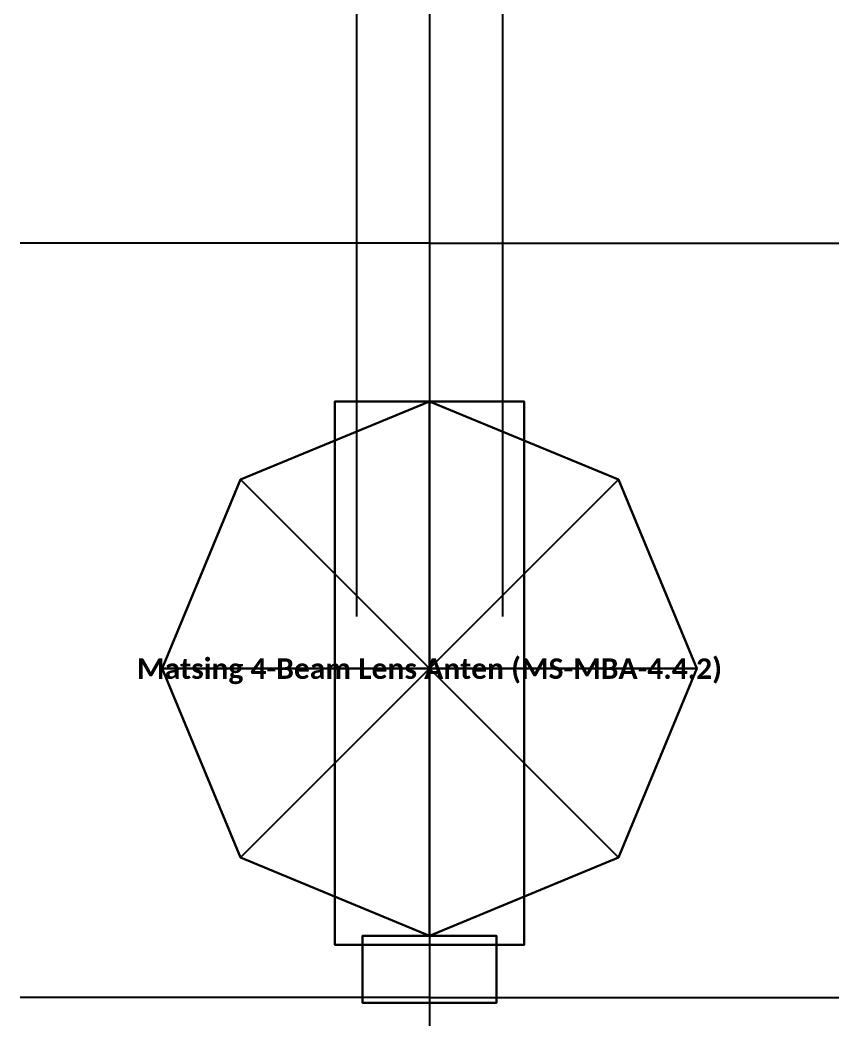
# Model space of a CAD drawing. Header units: metres. Extents: x -15 to 15, y -45.1 to 2.
# Drawn here: x -4.4 to -1.6, y -42.58 to -39.16 of the extents above; entities that cross this region are included whole.
import ezdxf
from ezdxf.enums import TextEntityAlignment as Align

# ---------------------------------------------------------------- set-up
doc = ezdxf.new("R2010")
doc.units = ezdxf.units.M
for name, color, linetype in [('CELIK_KIRIS_KOLON', 9, 'CONTINUOUS'), ('EKP_ANTEN_TASIYICI_KOL', 141, 'CONTINUOUS'), ('EKP_MATSING_ANTEN', 2, 'CONTINUOUS'), ('KABLO_TAVALARI', 6, 'CONTINUOUS'), ('MONTAJ_BORULARI', 2, 'CONTINUOUS')]:
    doc.layers.add(name, color=color, linetype=linetype)
doc.styles.get("Standard").update_dxf_attribs({"font": 'calibrib.ttf'})

msp = doc.modelspace()

# ---------------------------------------------------------------- linework, layer by layer
at = {"layer": 'CELIK_KIRIS_KOLON'}
for p, q in [((-3, -39.9229, 9.6529), (-4.4, -39.9229, 12.3029)), ((-3, -39.9229, 9.6529), (-1.6, -39.9229, 12.3029)), ((-3, -42.5024, 9.9999), (-4.4, -42.5024, 12.6499)), ((-3, -42.5024, 9.9999), (-1.6, -42.5024, 12.6499))]:
    msp.add_line(p, q, dxfattribs=at)
at = {"layer": 'EKP_ANTEN_TASIYICI_KOL'}
for p, q in [((-2.6764, -40.4644, 4.5318), (-3.3236, -40.4644, 4.5318)), ((-3.3236, -40.4644, 4.5318), (-3.3236, -42.3232, 4.5318)), ((-2.6764, -40.4644, 7.5121), (-3.3236, -40.4644, 7.5121)), ((-3.3236, -40.4644, 7.5121), (-3.3236, -42.3232, 7.5121)), ((-3.3236, -40.4644, 4.5318), (-3.3236, -40.4644, 7.5121)), ((-2.6764, -42.3232, 4.5318), (-2.6764, -40.4644, 4.5318)), ((-2.6764, -42.3232, 7.5121), (-2.6764, -40.4644, 7.5121)), ((-2.6764, -40.4644, 4.5318), (-2.6764, -40.4644, 7.5121)), ((-3.3236, -42.3232, 4.5318), (-2.6764, -42.3232, 4.5318)), ((-3.3236, -42.3232, 7.5121), (-2.6764, -42.3232, 7.5121)), ((-3.3236, -42.3232, 4.5318), (-3.3236, -42.3232, 7.5121)), ((-2.6764, -42.3232, 4.5318), (-2.6764, -42.3232, 7.5121))]:
    msp.add_line(p, q, dxfattribs=at)
for points in [[(-3.3236, -42.3232, 4.5318), (-2.6764, -42.3232, 4.5318), (-2.6764, -40.4644, 4.5318), (-3.3236, -40.4644, 4.5318)], [(-3.3236, -42.3232, 7.5121), (-2.6764, -42.3232, 7.5121), (-2.6764, -40.4644, 7.5121), (-3.3236, -40.4644, 7.5121)], [(-3.3236, -40.4644, 4.5318), (-2.6764, -40.4644, 4.5318), (-2.6764, -40.4644, 7.5121), (-3.3236, -40.4644, 7.5121)], [(-3.3236, -42.3232, 4.5318), (-3.3236, -40.4644, 4.5318), (-3.3236, -40.4644, 7.5121), (-3.3236, -42.3232, 7.5121)], [(-2.6764, -42.3232, 4.5318), (-2.6764, -40.4644, 4.5318), (-2.6764, -40.4644, 7.5121), (-2.6764, -42.3232, 7.5121)], [(-3.3236, -42.3232, 4.5318), (-2.6764, -42.3232, 4.5318), (-2.6764, -42.3232, 7.5121), (-3.3236, -42.3232, 7.5121)]]:
    msp.add_3dface(points, dxfattribs=at)
at = {"layer": 'EKP_MATSING_ANTEN'}
for p, q in [((-3, -40.4644, 4.5318), (-3.6462, -40.732, 4.5318)), ((-3, -40.4644, 5.9478), (-3.6462, -40.732, 5.9478)), ((-2.3538, -40.732, 4.5318), (-3, -40.4644, 4.5318)), ((-2.3538, -40.732, 5.9478), (-3, -40.4644, 5.9478)), ((-3, -40.4644, 4.5318), (-3, -40.4644, 5.9478)), ((-3.6462, -40.732, 4.5318), (-3.9138, -41.3782, 4.5318)), ((-3.6462, -40.732, 5.9478), (-3.9138, -41.3782, 5.9478)), ((-3.6462, -40.732, 4.5318), (-3.6462, -40.732, 5.9478)), ((-2.0862, -41.3782, 4.5318), (-2.3538, -40.732, 4.5318)), ((-2.0862, -41.3782, 5.9478), (-2.3538, -40.732, 5.9478)), ((-2.3538, -40.732, 4.5318), (-2.3538, -40.732, 5.9478)), ((-3.9138, -41.3782, 4.5318), (-3.6462, -42.0243, 4.5318)), ((-3.9138, -41.3782, 5.9478), (-3.6462, -42.0243, 5.9478)), ((-3.9138, -41.3782, 4.5318), (-3.9138, -41.3782, 5.9478)), ((-2.3538, -42.0243, 4.5318), (-2.0862, -41.3782, 4.5318)), ((-2.3538, -42.0243, 5.9478), (-2.0862, -41.3782, 5.9478)), ((-2.0862, -41.3782, 4.5318), (-2.0862, -41.3782, 5.9478)), ((-3.6462, -42.0243, 4.5318), (-3, -42.292, 4.5318)), ((-3.6462, -42.0243, 5.9478), (-3, -42.292, 5.9478)), ((-3.6462, -42.0243, 4.5318), (-3.6462, -42.0243, 5.9478)), ((-3, -42.292, 4.5318), (-2.3538, -42.0243, 4.5318)), ((-3, -42.292, 5.9478), (-2.3538, -42.0243, 5.9478)), ((-2.3538, -42.0243, 4.5318), (-2.3538, -42.0243, 5.9478)), ((-2.7715, -42.292, 4.6734), (-3.2285, -42.292, 4.6734)), ((-3.2285, -42.292, 4.6734), (-3.2285, -42.5205, 4.6734)), ((-2.7715, -42.292, 5.8062), (-3.2285, -42.292, 5.8062)), ((-3.2285, -42.292, 5.8062), (-3.2285, -42.5205, 5.8062)), ((-3.2285, -42.292, 4.6734), (-3.2285, -42.292, 5.8062)), ((-3, -42.292, 4.5318), (-3, -42.292, 5.9478)), ((-2.7715, -42.5205, 4.6734), (-2.7715, -42.292, 4.6734)), ((-2.7715, -42.5205, 5.8062), (-2.7715, -42.292, 5.8062)), ((-2.7715, -42.292, 4.6734), (-2.7715, -42.292, 5.8062)), ((-3.2285, -42.5205, 4.6734), (-2.7715, -42.5205, 4.6734)), ((-3.2285, -42.5205, 5.8062), (-2.7715, -42.5205, 5.8062)), ((-3.2285, -42.5205, 4.6734), (-3.2285, -42.5205, 5.8062)), ((-2.7715, -42.5205, 4.6734), (-2.7715, -42.5205, 5.8062))]:
    msp.add_line(p, q, dxfattribs=at)
for points in [[(-3, -40.4644, 4.5318), (-3.6462, -40.732, 4.5318), (-3.6462, -40.732, 5.9478), (-3, -40.4644, 5.9478)], [(-3, -41.3782, 4.5318), (-3, -40.4644, 4.5318), (-3.6462, -40.732, 4.5318)], [(-3, -41.3782, 5.9478), (-3, -40.4644, 5.9478), (-3.6462, -40.732, 5.9478)], [(-2.3538, -40.732, 4.5318), (-3, -40.4644, 4.5318), (-3, -40.4644, 5.9478), (-2.3538, -40.732, 5.9478)], [(-3, -41.3782, 4.5318), (-2.3538, -40.732, 4.5318), (-3, -40.4644, 4.5318)], [(-3, -41.3782, 5.9478), (-2.3538, -40.732, 5.9478), (-3, -40.4644, 5.9478)], [(-3.6462, -40.732, 4.5318), (-3.9138, -41.3782, 4.5318), (-3.9138, -41.3782, 5.9478), (-3.6462, -40.732, 5.9478)], [(-3, -41.3782, 4.5318), (-3.6462, -40.732, 4.5318), (-3.9138, -41.3782, 4.5318)], [(-3, -41.3782, 5.9478), (-3.6462, -40.732, 5.9478), (-3.9138, -41.3782, 5.9478)], [(-3, -41.3782, 4.5318), (-2.0862, -41.3782, 4.5318), (-2.3538, -40.732, 4.5318)], [(-3, -41.3782, 5.9478), (-2.0862, -41.3782, 5.9478), (-2.3538, -40.732, 5.9478)], [(-2.0862, -41.3782, 4.5318), (-2.3538, -40.732, 4.5318), (-2.3538, -40.732, 5.9478), (-2.0862, -41.3782, 5.9478)], [(-3.9138, -41.3782, 4.5318), (-3.6462, -42.0243, 4.5318), (-3.6462, -42.0243, 5.9478), (-3.9138, -41.3782, 5.9478)], [(-3, -41.3782, 4.5318), (-3.9138, -41.3782, 4.5318), (-3.6462, -42.0243, 4.5318)], [(-3, -41.3782, 5.9478), (-3.9138, -41.3782, 5.9478), (-3.6462, -42.0243, 5.9478)], [(-3, -41.3782, 4.5318), (-3.6462, -42.0243, 4.5318), (-3, -42.292, 4.5318)], [(-3, -41.3782, 5.9478), (-3.6462, -42.0243, 5.9478), (-3, -42.292, 5.9478)], [(-3, -41.3782, 4.5318), (-3, -42.292, 4.5318), (-2.3538, -42.0243, 4.5318)], [(-3, -41.3782, 5.9478), (-3, -42.292, 5.9478), (-2.3538, -42.0243, 5.9478)], [(-3, -41.3782, 4.5318), (-2.3538, -42.0243, 4.5318), (-2.0862, -41.3782, 4.5318)], [(-3, -41.3782, 5.9478), (-2.3538, -42.0243, 5.9478), (-2.0862, -41.3782, 5.9478)], [(-2.3538, -42.0243, 4.5318), (-2.0862, -41.3782, 4.5318), (-2.0862, -41.3782, 5.9478), (-2.3538, -42.0243, 5.9478)], [(-3.6462, -42.0243, 4.5318), (-3, -42.292, 4.5318), (-3, -42.292, 5.9478), (-3.6462, -42.0243, 5.9478)], [(-3, -42.292, 4.5318), (-2.3538, -42.0243, 4.5318), (-2.3538, -42.0243, 5.9478), (-3, -42.292, 5.9478)], [(-3.2285, -42.5205, 4.6734), (-2.7715, -42.5205, 4.6734), (-2.7715, -42.292, 4.6734), (-3.2285, -42.292, 4.6734)], [(-3.2285, -42.5205, 5.8062), (-2.7715, -42.5205, 5.8062), (-2.7715, -42.292, 5.8062), (-3.2285, -42.292, 5.8062)], [(-3.2285, -42.292, 4.6734), (-2.7715, -42.292, 4.6734), (-2.7715, -42.292, 5.8062), (-3.2285, -42.292, 5.8062)], [(-3.2285, -42.5205, 4.6734), (-3.2285, -42.292, 4.6734), (-3.2285, -42.292, 5.8062), (-3.2285, -42.5205, 5.8062)], [(-2.7715, -42.5205, 4.6734), (-2.7715, -42.292, 4.6734), (-2.7715, -42.292, 5.8062), (-2.7715, -42.5205, 5.8062)], [(-3.2285, -42.5205, 4.6734), (-2.7715, -42.5205, 4.6734), (-2.7715, -42.5205, 5.8062), (-3.2285, -42.5205, 5.8062)]]:
    msp.add_3dface(points, dxfattribs=at)
at = {"layer": 'KABLO_TAVALARI'}
for p, q in [((-3.25, 1.35, 4.52), (-3.25, -41.2, 9.4666)), ((-3, 1.35, 4.52), (-3, -41.2, 9.4666)), ((-2.75, 1.35, 4.52), (-2.75, -41.2, 9.4666))]:
    msp.add_line(p, q, dxfattribs=at)
at = {"layer": 'MONTAJ_BORULARI'}
for p, q in [((-3, -37.3433, 9.3058), (-3, -39.9229, 9.6529)), ((-3, -39.9229, 9.6529), (-3, -42.5024, 9.9999)), ((-3, -42.5024, 9.9999), (-3, -45.082, 10.347))]:
    msp.add_line(p, q, dxfattribs=at)

# ---------------------------------------------------------------- texts
at = {"layer": 'EKP_MATSING_ANTEN'}
msp.add_text('Matsing 4-Beam Lens Anten (MS-MBA-4.4.2)', height=0.07, dxfattribs=at).set_placement((-3, -41.3782), align=Align.MIDDLE_CENTER)

doc.saveas('drawing.dxf')
